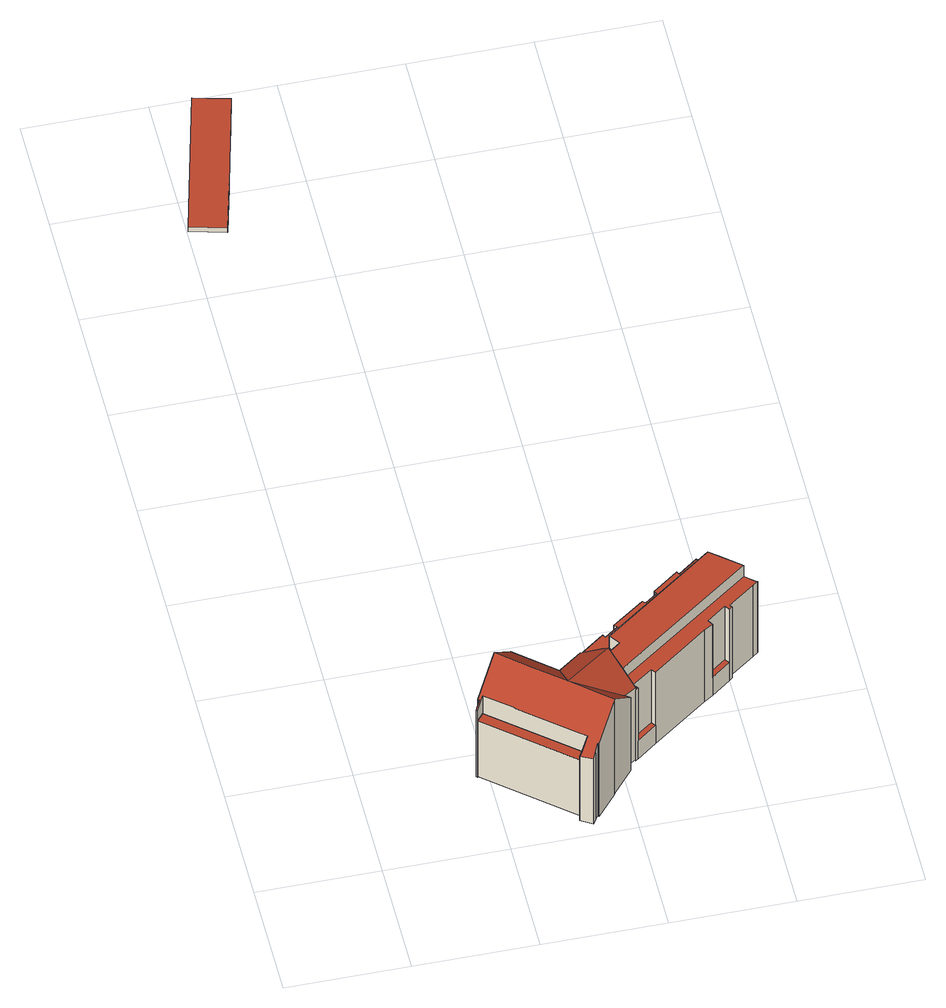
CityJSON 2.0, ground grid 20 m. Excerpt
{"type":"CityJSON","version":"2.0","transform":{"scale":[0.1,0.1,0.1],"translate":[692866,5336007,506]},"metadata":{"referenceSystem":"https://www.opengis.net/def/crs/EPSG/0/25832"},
"CityObjects":{
"building1":{"type":"Building","attributes":{"Gemeindeschluessel":"09162000","HoeheDach":"521.160","HoeheGrund":"508.570","Methode":"2000","NiedrigsteTraufeDesGebaeudes":"521.160","Geometrietyp2DReferenz":"3000","function":"51009_1610","roofType":"1000","measuredHeight":12.59},"geometry":[{"type":"Solid","lod":"2","boundaries":[[[[0,1,2,3]],[[4,5,6,7]],[[7,6,3,2]],[[1,4,7,2]],[[5,4,1,0]],[[5,0,3,6]]]],"semantics":{"surfaces":[{"type":"WallSurface"},{"type":"GroundSurface"},{"type":"RoofSurface","Dachneigung":"90.000","Dachorientierung":"-1.000","Flaeche":"31.193","Z_MAX":"12.590","Z_MAX_ASL":"521.160","Z_MIN":"12.590","Z_MIN_ASL":"521.160"}],"values":[[0,0,1,0,2,0]]}}]},
"building2":{"type":"Building","attributes":{"Gemeindeschluessel":"09162000","HoeheDach":"529.816","HoeheGrund":"508.350","Methode":"2000","NiedrigsteTraufeDesGebaeudes":"522.801","Geometrietyp2DReferenz":"3000","function":"31001_1000","roofType":"3100","measuredHeight":21.47,"storeysAboveGround":6},"address":[{"country":"Germany","locality":"München","thoroughfareName":"Oettingenstraße 59"}],"geometry":[{"type":"Solid","lod":"2","boundaries":[[[[8,9,10,11,12,13,14]],[[15,16,17,18,19,20]],[[21,22,23,24,11,10]],[[13,25,26,27,16,15,28]],[[25,29,30,31,32,33,34,26]],[[30,24,23,31]],[[35,36,37,38,39,40]],[[41,42,43,44]],[[45,46,47,9,8,14,48,49]],[[50,51,52,53,54,55]],[[35,56,57,36]],[[58,20,19,59]],[[12,11,24,30,29,25,13]],[[60,61,62,63]],[[41,44,64,65,66,67]],[[26,34,68,17,16,27]],[[69,70,71,48,14,13,72]],[[40,39,73,74,75,76,51,50,55,77,42,41,67,66,61,60,69,72,13,28,15,20,58,78,56,35]],[[63,79,80,70,69,60]],[[45,49,81,80,79,63,62,65,64,44,43,82,54,53,52,83,84,85,86,38,37,36,57,87,59,19,18,17,68,34,33,32,31,23,22,21,47,46]],[[10,9,47,21]],[[42,77,82,43]],[[61,66,65,62]],[[70,80,81,49,48,71]],[[77,55,54,82]],[[78,58,59,87,57,56]],[[85,84,83,52,51,76,75,74,73,39,38,86]]]],"semantics":{"surfaces":[{"type":"RoofSurface","Dachneigung":"46.660","Dachorientierung":"146.310","Flaeche":"42.368","Z_MAX":"21.466","Z_MAX_ASL":"529.816","Z_MIN":"16.265","Z_MIN_ASL":"524.615"},{"type":"WallSurface"},{"type":"RoofSurface","Dachneigung":"46.311","Dachorientierung":"42.321","Flaeche":"78.804","Z_MAX":"21.466","Z_MAX_ASL":"529.816","Z_MIN":"16.234","Z_MIN_ASL":"524.584"},{"type":"RoofSurface","Dachneigung":"46.660","Dachorientierung":"326.310","Flaeche":"53.280","Z_MAX":"21.466","Z_MAX_ASL":"529.816","Z_MIN":"16.172","Z_MIN_ASL":"524.522"},{"type":"RoofSurface","Dachneigung":"46.311","Dachorientierung":"42.320","Flaeche":"32.914","Z_MAX":"21.466","Z_MAX_ASL":"529.816","Z_MIN":"16.373","Z_MIN_ASL":"524.723"},{"type":"RoofSurface","Dachneigung":"46.311","Dachorientierung":"222.321","Flaeche":"147.328","Z_MAX":"21.466","Z_MAX_ASL":"529.816","Z_MIN":"14.451","Z_MIN_ASL":"522.801"},{"type":"GroundSurface"}],"values":[[0,1,1,2,1,1,1,1,1,1,1,1,3,1,1,1,4,5,1,6,1,1,1,1,1,1,1]]}}]},
"building3":{"type":"Building","attributes":{"Gemeindeschluessel":"09162000","HoeheDach":"507.253","HoeheGrund":"506.253","Methode":"2000","NiedrigsteTraufeDesGebaeudes":"507.253","Geometrietyp2DReferenz":"3000","function":"53001_1800","roofType":"1000","measuredHeight":1},"geometry":[{"type":"Solid","lod":"2","boundaries":[[[[88,89,90,91]],[[92,93,94,95,96,97,98]],[[96,95,94,93,99,100,101,91,90,97]],[[92,102,99,93]],[[92,98,89,88,102]],[[88,91,101,100,99,102]],[[89,98,97,90]]]],"semantics":{"surfaces":[{"type":"WallSurface"},{"type":"GroundSurface"},{"type":"RoofSurface","Dachneigung":"90.000","Dachorientierung":"-1.000","Flaeche":"158.494","Z_MAX":"1.000","Z_MAX_ASL":"507.253","Z_MIN":"1.000","Z_MIN_ASL":"507.253"}],"values":[[0,0,1,0,2,0,0]]}}]},
"building4":{"type":"Building","attributes":{"Gemeindeschluessel":"09162000","HoeheDach":"526.760","HoeheGrund":"508.160","Methode":"2000","NiedrigsteTraufeDesGebaeudes":"512.260","Geometrietyp2DReferenz":"3000","function":"31001_1000","roofType":"1000","measuredHeight":18.6,"storeysAboveGround":6},"address":[{"country":"Germany","locality":"München","thoroughfareName":"Oettingenstraße 61"}],"geometry":[{"type":"Solid","lod":"2","boundaries":[[[[103,104,105,106,107]],[[108,109,110,111]],[[112,113,114,115]],[[115,116,117,118]],[[105,119,120,106]],[[113,121,122,114]],[[123,124,125,126]],[[127,112,115,118,128]],[[129,130,131,132]],[[105,133,134,109,108,135,136,137,138,139,140,141,142,143,144,119]],[[143,142,145,146]],[[140,139,147,148]],[[149,150,151,152,153]],[[154,129,132,155]],[[156,157,121,113,112,127,158,159,160,150,149,161,162,130,129,154,163,124,123]],[[116,157,156,164,117]],[[150,160,165,151]],[[132,131,166,167,153,152,168,128,118,117,164,126,125,107,106,120,169,146,145,170,148,147,171,172,173,174,111,110,175,155]],[[159,158,176,177]],[[130,162,166,131]],[[141,140,148,170]],[[175,178,179,163,154,155]],[[180,181,109,134]],[[176,158,127,128,168]],[[104,182,133,105]],[[109,181,178,175,110]],[[124,183,103,107,125]],[[151,176,168,152]],[[138,137,172,171]],[[139,138,171,147]],[[135,108,111,174]],[[160,159,177,165]],[[142,141,170,145]],[[136,135,174,173]],[[119,144,169,120]],[[151,165,177,176]],[[179,183,124,163]],[[115,114,122,116]],[[183,179,178,181,180,182,104,103]],[[137,136,173,172]],[[144,143,146,169]],[[121,157,116,122]],[[162,161,167,166]],[[182,180,134,133]],[[156,123,126,164]],[[161,149,153,167]]]],"semantics":{"surfaces":[{"type":"WallSurface"},{"type":"RoofSurface","Dachneigung":"90.000","Dachorientierung":"-1.000","Flaeche":"68.346","Z_MAX":"15.900","Z_MAX_ASL":"524.060","Z_MIN":"15.900","Z_MIN_ASL":"524.060"},{"type":"RoofSurface","Dachneigung":"90.000","Dachorientierung":"-1.000","Flaeche":"71.444","Z_MAX":"16.100","Z_MAX_ASL":"524.260","Z_MIN":"16.100","Z_MIN_ASL":"524.260"},{"type":"GroundSurface"},{"type":"RoofSurface","Dachneigung":"90.000","Dachorientierung":"-1.000","Flaeche":"3.659","Z_MAX":"4.100","Z_MAX_ASL":"512.260","Z_MIN":"4.100","Z_MIN_ASL":"512.260"},{"type":"RoofSurface","Dachneigung":"90.000","Dachorientierung":"-1.000","Flaeche":"3.719","Z_MAX":"4.100","Z_MAX_ASL":"512.260","Z_MIN":"4.100","Z_MIN_ASL":"512.260"},{"type":"RoofSurface","Dachneigung":"90.000","Dachorientierung":"-1.000","Flaeche":"152.200","Z_MAX":"18.600","Z_MAX_ASL":"526.760","Z_MIN":"18.600","Z_MIN_ASL":"526.760"}],"values":[[0,0,0,0,0,0,0,0,0,1,0,0,0,0,2,0,0,3,0,0,0,0,0,0,0,0,0,0,0,0,0,0,0,0,0,4,0,5,6,0,0,0,0,0,0,0]]}}]}
},
"vertices":[
[316,21,152],[179,136,152],[179,136,26],[316,21,26],[190,149,152],[327,34,152],[327,34,26],[190,149,26],
[404,107,187],[421,118,186],[404,141,213],[388,162,238],[361,143,238],[314,109,238],[401,105,187],[217,191,238],[252,232,187],[252,232,24],[217,191,24],[182,149,24],[182,149,186],[404,141,24],[388,162,24],[382,171,24],[382,171,228],[316,179,186],[316,178,187],[314,179,187],[269,147,238],[318,180,186],[355,208,185],[355,208,24],[318,180,24],[316,179,24],[316,178,24],[179,136,174],[179,136,24],[186,144,24],[190,149,24],[190,149,191],[186,144,184],[335,12,179],[330,4,171],[330,4,24],[335,12,24],[401,105,24],[404,107,24],[421,118,24],[400,105,189],[400,105,24],[322,29,184],[327,34,191],[327,34,24],[322,29,24],[316,21,24],[316,21,175],[177,138,174],[177,138,24],[185,147,186],[185,147,24],[373,55,235],[341,17,188],[341,17,24],[373,55,24],[337,16,24],[339,19,24],[339,19,188],[337,16,184],[314,179,24],[375,58,238],[409,98,189],[403,103,189],[359,71,238],[229,117,191],[234,112,191],[313,46,191],[318,42,191],[311,16,168],[183,146,184],[375,58,24],[409,98,24],[403,103,24],[311,16,24],[318,42,24],[313,46,24],[234,112,24],[229,117,24],[183,146,24],
[82,1411,13],[60,1324,13],[60,1324,3],[82,1411,3],[66,1595,13],[66,1595,3],[44,1507,3],[31,1457,3],[23,1425,3],[2,1339,3],[2,1339,13],[124,1581,3],[102,1492,3],[89,1442,3],[124,1581,13],
[388,163,208],[382,171,208],[382,171,181],[382,171,22],[388,163,22],[570,359,181],[585,346,181],[585,346,22],[570,359,22],[458,145,183],[453,152,183],[453,152,63],[458,145,63],[425,120,63],[425,120,22],[458,145,22],[355,208,181],[355,208,22],[419,128,183],[419,128,63],[421,118,183],[404,141,183],[404,141,22],[421,118,22],[549,212,183],[549,212,22],[649,292,183],[650,292,183],[650,292,22],[649,292,22],[413,194,181],[401,211,181],[538,335,181],[535,340,181],[493,309,181],[496,304,181],[475,289,181],[471,293,181],[418,255,181],[422,250,181],[400,234,181],[397,239,181],[422,250,22],[400,234,22],[475,289,22],[471,293,22],[601,250,183],[596,246,183],[596,246,63],[596,246,22],[601,250,22],[640,300,183],[640,300,22],[421,117,183],[425,120,183],[564,222,183],[559,230,183],[590,253,183],[598,254,183],[642,286,183],[632,307,183],[421,117,22],[590,253,63],[642,286,22],[598,254,22],[564,222,22],[397,239,22],[418,255,22],[496,304,22],[493,309,22],[535,340,22],[538,335,22],[598,335,22],[564,222,63],[559,230,63],[598,335,208],[632,307,208],[401,211,208],[585,346,208],[413,194,208],[404,141,208]
]}
